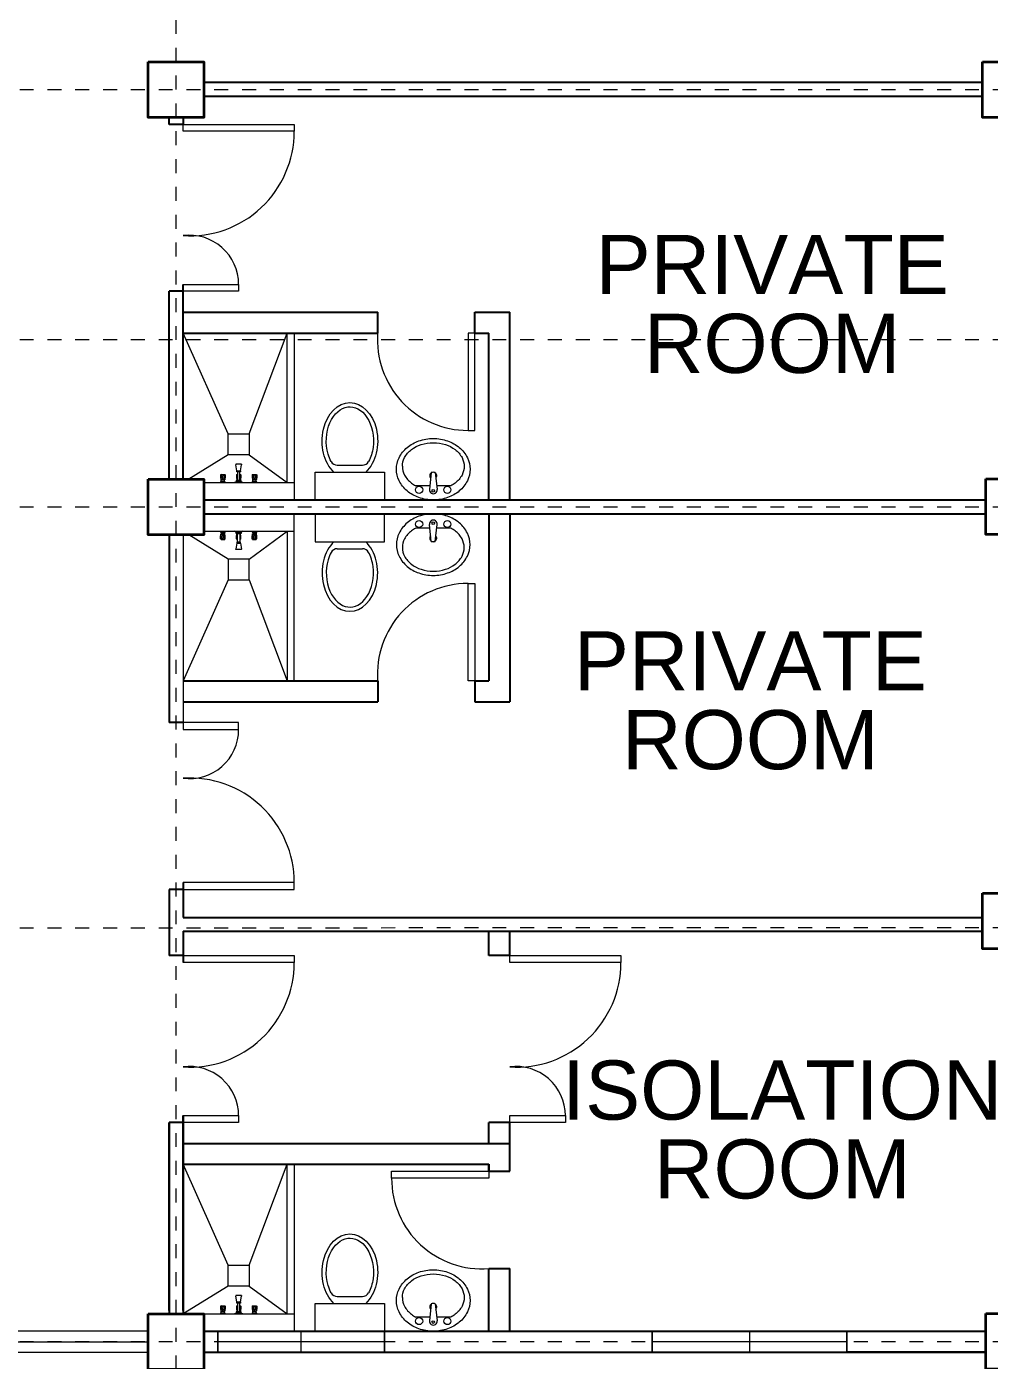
# Model space of a CAD drawing. Header units: millimetres. Extents: x 63005 to 126950, y 36019 to 74749.
# Drawn here: x 63074.54 to 63081.46, y 36215.51 to 36225.1 of the extents above; entities that cross this region are included whole.
import ezdxf

# ---------------------------------------------------------------- set-up
doc = ezdxf.new("R2010")
doc.units = ezdxf.units.MM
doc.header["$LTSCALE"] = 0.04
doc.linetypes.add('PHANTOM', pattern=[2.5, 1.25, -0.25, 0.25, -0.25, 0.25, -0.25])
doc.styles.add('SWISSLT175', font='swissl.ttf', dxfattribs={"height": 0.175})

msp = doc.modelspace()

# ---------------------------------------------------------------- linework, layer by layer
at = {"color": 0, "linetype": 'PHANTOM', "lineweight": 5, "transparency": 33554495}
for p, q in [((63075.6122, 36215.4465), (63075.6122, 36264.6215)), ((63105.3872, 36224.6465), (63049.8121, 36224.6431)), ((63113.1872, 36222.8486), (63045.8133, 36222.8452)), ((63113.1872, 36221.6465), (63049.8122, 36221.6433)), ((63105.3872, 36218.6215), (63045.8122, 36218.6185))]:
    msp.add_line(p, q, dxfattribs=at)
at = {"color": 4, "lineweight": 25}
for p, q in [((63081.4122, 36224.6965), (63075.8122, 36224.6965)), ((63081.4122, 36224.5965), (63075.8122, 36224.5965)), ((63075.5622, 36224.3965), (63075.5622, 36224.4465)), ((63075.6622, 36224.4465), (63075.6622, 36224.3965)), ((63075.6622, 36224.3965), (63075.5622, 36224.3965)), ((63075.5622, 36221.8465), (63075.5622, 36223.1965)), ((63075.6622, 36223.1965), (63075.5622, 36223.1965)), ((63075.5622, 36221.8465), (63075.5622, 36223.1965)), ((63075.6622, 36221.8465), (63075.6622, 36223.2465)), ((63075.8122, 36221.6965), (63081.4372, 36221.6965)), ((63075.8122, 36221.5965), (63081.4372, 36221.5965)), ((63075.5622, 36221.4465), (63075.5622, 36220.0965)), ((63075.6622, 36220.0965), (63075.5622, 36220.0965)), ((63075.6622, 36218.9465), (63075.6622, 36218.6965)), ((63075.5622, 36218.8965), (63075.5622, 36218.6465)), ((63075.6622, 36218.8965), (63075.5622, 36218.8965)), ((63075.6622, 36218.6965), (63081.4122, 36218.6965)), ((63075.5622, 36218.6465), (63075.5622, 36218.4215)), ((63075.6622, 36218.5965), (63075.6622, 36218.3715)), ((63075.6622, 36218.5965), (63081.4122, 36218.5965)), ((63075.6622, 36218.4215), (63075.5622, 36218.4215)), ((63075.5622, 36217.2215), (63075.5622, 36215.8465)), ((63075.5622, 36215.8715), (63075.5622, 36217.2215)), ((63075.6622, 36217.2215), (63075.5622, 36217.2215)), ((63075.5622, 36215.8715), (63075.5622, 36217.2215)), ((63075.6622, 36217.2715), (63075.6622, 36215.8465)), ((63075.6622, 36215.8715), (63075.6622, 36217.2715)), ((63075.8122, 36215.7215), (63081.4372, 36215.7215)), ((63075.8122, 36215.5715), (63081.4372, 36215.5715)), ((63081.4372, 36215.5715), (63080.4372, 36215.5715))]:
    msp.add_line(p, q, dxfattribs=at)
at = {"color": 4, "lineweight": 25, "ltscale": 0.3}
for p, q in [((63075.6622, 36223.0465), (63077.0622, 36223.0465)), ((63077.0622, 36222.8965), (63077.0622, 36223.0465)), ((63077.7622, 36223.0465), (63078.0122, 36223.0465)), ((63077.7622, 36222.8965), (63077.7622, 36223.0465)), ((63078.0122, 36221.6965), (63078.0122, 36223.0465)), ((63075.6622, 36222.8965), (63077.0622, 36222.8965)), ((63077.7622, 36222.8965), (63077.8622, 36222.8965)), ((63077.8622, 36221.6965), (63077.8622, 36222.8965)), ((63077.8622, 36221.5965), (63077.8622, 36220.3965)), ((63078.0122, 36221.5965), (63078.0122, 36220.2465)), ((63075.6622, 36220.3965), (63077.0622, 36220.3965)), ((63077.0622, 36220.3965), (63077.0622, 36220.2465)), ((63077.7622, 36220.3965), (63077.8622, 36220.3965)), ((63077.7622, 36220.3965), (63077.7622, 36220.2465)), ((63075.6622, 36220.2465), (63077.0622, 36220.2465)), ((63077.7622, 36220.2465), (63078.0122, 36220.2465)), ((63075.6622, 36217.0715), (63078.0122, 36217.0715)), ((63077.7622, 36217.0715), (63078.0122, 36217.0715)), ((63078.0122, 36216.8715), (63078.0122, 36217.0715)), ((63075.6622, 36216.9215), (63077.8622, 36216.9215)), ((63077.7622, 36216.9215), (63077.8622, 36216.9215)), ((63077.8622, 36216.8715), (63077.8622, 36216.9215)), ((63077.8622, 36215.7215), (63077.8622, 36216.1715)), ((63078.0122, 36215.7215), (63078.0122, 36216.1715))]:
    msp.add_line(p, q, dxfattribs=at)
at = {"color": 0, "lineweight": 9, "ltscale": 0.3}
for p, q in [((63075.9872, 36222.1715), (63075.6622, 36222.8965)), ((63076.1372, 36222.1715), (63076.4122, 36222.8965)), ((63075.9872, 36222.0215), (63075.7029, 36221.8465)), ((63076.1372, 36222.0215), (63076.4122, 36221.8215)), ((63075.9872, 36221.2715), (63075.7029, 36221.4465)), ((63076.1372, 36221.2715), (63076.4122, 36221.4715)), ((63075.9872, 36221.1215), (63075.6622, 36220.3965)), ((63076.1372, 36221.1215), (63076.4122, 36220.3965)), ((63075.9872, 36216.1965), (63075.6622, 36216.9215)), ((63076.1372, 36216.1965), (63076.4122, 36216.9215)), ((63075.9872, 36216.0465), (63075.6622, 36215.8465)), ((63076.1372, 36216.0465), (63076.4122, 36215.8465))]:
    msp.add_line(p, q, dxfattribs=at)
at = {"color": 0, "lineweight": 9}
for p, q in [((63075.6622, 36221.9465), (63075.6622, 36221.8465)), ((63075.5622, 36221.8965), (63075.5622, 36221.8465)), ((63075.8122, 36221.8215), (63076.4622, 36221.8215)), ((63075.8122, 36221.4715), (63076.4622, 36221.4715)), ((63075.5622, 36218.4215), (63075.5622, 36218.4715)), ((63075.8122, 36215.8465), (63076.4622, 36215.8465)), ((63075.4122, 36215.7215), (63072.7122, 36215.7215)), ((63075.8122, 36215.7215), (63075.9122, 36215.7215)), ((63075.9122, 36215.7215), (63075.9122, 36215.5715)), ((63076.5122, 36215.5715), (63076.5122, 36215.7215)), ((63077.1122, 36215.5715), (63077.1122, 36215.7215)), ((63079.0372, 36215.7215), (63079.0372, 36215.5715)), ((63079.7372, 36215.7215), (63079.7372, 36215.5715)), ((63080.4372, 36215.5715), (63080.4372, 36215.7215)), ((63072.7122, 36215.6465), (63075.4122, 36215.6465)), ((63077.1122, 36215.6465), (63075.9122, 36215.6465)), ((63080.4372, 36215.6465), (63079.0372, 36215.6465)), ((63072.7122, 36215.5715), (63075.4122, 36215.5715)), ((63075.9122, 36215.5715), (63076.5122, 36215.5715)), ((63076.5122, 36215.5715), (63077.1122, 36215.5715))]:
    msp.add_line(p, q, dxfattribs=at)
at = {"lineweight": 9}
for p, q in [((63076.0499, 36221.9069), (63076.0414, 36221.9488)), ((63076.0816, 36221.9534), (63076.0428, 36221.9534)), ((63076.0745, 36221.9069), (63076.0831, 36221.9488)), ((63076.7716, 36221.9465), (63076.9526, 36221.9465)), ((63075.9315, 36221.8223), (63075.935, 36221.8291)), ((63075.9315, 36221.8223), (63075.9656, 36221.8223)), ((63075.9315, 36221.8223), (63075.9315, 36221.8215)), ((63075.9355, 36221.8787), (63075.9319, 36221.8768)), ((63075.9319, 36221.8768), (63075.9653, 36221.8768)), ((63075.9319, 36221.8768), (63075.9319, 36221.8548)), ((63075.9319, 36221.8548), (63075.9341, 36221.8508)), ((63075.9346, 36221.849), (63075.9346, 36221.8431)), ((63075.9346, 36221.8431), (63075.9353, 36221.8408)), ((63075.9346, 36221.8431), (63075.9626, 36221.8431)), ((63075.935, 36221.8291), (63075.9622, 36221.8291)), ((63075.9353, 36221.8408), (63075.9618, 36221.8408)), ((63075.9354, 36221.8548), (63075.9427, 36221.8548)), ((63075.9355, 36221.8802), (63075.9617, 36221.8802)), ((63075.9355, 36221.8802), (63075.9355, 36221.8787)), ((63075.9355, 36221.8787), (63075.9617, 36221.8787)), ((63075.9355, 36221.868), (63075.9355, 36221.8559)), ((63075.9372, 36221.8291), (63075.9372, 36221.8408)), ((63075.9425, 36221.8681), (63075.9425, 36221.856)), ((63075.9618, 36221.8549), (63075.9545, 36221.8549)), ((63075.9546, 36221.8681), (63075.9547, 36221.856)), ((63075.96, 36221.8291), (63075.96, 36221.8408)), ((63075.9617, 36221.8802), (63075.9617, 36221.8787)), ((63075.9617, 36221.8787), (63075.9653, 36221.8768)), ((63075.9617, 36221.868), (63075.9617, 36221.8559)), ((63075.9626, 36221.8431), (63075.9618, 36221.8408)), ((63075.9656, 36221.8223), (63075.9622, 36221.8291)), ((63075.9626, 36221.849), (63075.9626, 36221.8431)), ((63075.9653, 36221.8549), (63075.9631, 36221.8508)), ((63075.9653, 36221.8768), (63075.9653, 36221.8549)), ((63075.9656, 36221.8223), (63075.9656, 36221.8215)), ((63076.0448, 36221.8273), (63076.0333, 36221.8215)), ((63076.0796, 36221.837), (63076.0448, 36221.837)), ((63076.0448, 36221.837), (63076.0448, 36221.8273)), ((63076.0796, 36221.8273), (63076.0448, 36221.8273)), ((63076.0448, 36221.8273), (63076.0796, 36221.8273)), ((63076.0492, 36221.8787), (63076.0456, 36221.8768)), ((63076.0456, 36221.8768), (63076.0546, 36221.8768)), ((63076.0456, 36221.8768), (63076.0456, 36221.8549)), ((63076.0456, 36221.8549), (63076.0478, 36221.8508)), ((63076.0482, 36221.849), (63076.0482, 36221.8431)), ((63076.0482, 36221.8431), (63076.0547, 36221.8431)), ((63076.0482, 36221.8431), (63076.049, 36221.8408)), ((63076.049, 36221.8549), (63076.0547, 36221.8549)), ((63076.049, 36221.8408), (63076.0547, 36221.8408)), ((63076.0491, 36221.868), (63076.0491, 36221.8559)), ((63076.0492, 36221.8802), (63076.0546, 36221.8802)), ((63076.0492, 36221.8802), (63076.0492, 36221.8787)), ((63076.0492, 36221.8787), (63076.0546, 36221.8787)), ((63076.0499, 36221.8993), (63076.0499, 36221.9069)), ((63076.0499, 36221.9069), (63076.0745, 36221.9069)), ((63076.0499, 36221.9069), (63076.0745, 36221.9069)), ((63076.0745, 36221.8993), (63076.0499, 36221.8993)), ((63076.0509, 36221.837), (63076.0509, 36221.8408)), ((63076.0546, 36221.8993), (63076.0547, 36221.837)), ((63076.0547, 36221.837), (63076.0698, 36221.837)), ((63076.0698, 36221.837), (63076.0698, 36221.8993)), ((63076.0698, 36221.8802), (63076.0753, 36221.8802)), ((63076.0698, 36221.8787), (63076.0753, 36221.8787)), ((63076.0698, 36221.8768), (63076.0789, 36221.8768)), ((63076.0754, 36221.8549), (63076.0698, 36221.8549)), ((63076.0698, 36221.8431), (63076.0762, 36221.8431)), ((63076.0698, 36221.8408), (63076.0755, 36221.8408)), ((63076.0736, 36221.837), (63076.0736, 36221.8408)), ((63076.0745, 36221.9069), (63076.0745, 36221.8993)), ((63076.0753, 36221.8802), (63076.0753, 36221.8787)), ((63076.0753, 36221.8787), (63076.0789, 36221.8768)), ((63076.0753, 36221.868), (63076.0753, 36221.8559)), ((63076.0762, 36221.8431), (63076.0755, 36221.8408)), ((63076.0762, 36221.849), (63076.0762, 36221.8431)), ((63076.0789, 36221.8549), (63076.0767, 36221.8508)), ((63076.0789, 36221.8768), (63076.0789, 36221.8549)), ((63076.0796, 36221.8273), (63076.0796, 36221.837)), ((63076.0912, 36221.8215), (63076.0796, 36221.8273)), ((63076.1588, 36221.8223), (63076.1622, 36221.8291)), ((63076.1588, 36221.8223), (63076.1588, 36221.8215)), ((63076.1588, 36221.8223), (63076.1929, 36221.8223)), ((63076.1628, 36221.8787), (63076.1592, 36221.8768)), ((63076.1592, 36221.8768), (63076.1592, 36221.8549)), ((63076.1592, 36221.8768), (63076.1925, 36221.8768)), ((63076.1592, 36221.8549), (63076.1614, 36221.8508)), ((63076.1618, 36221.849), (63076.1618, 36221.8431)), ((63076.1618, 36221.8431), (63076.1899, 36221.8431)), ((63076.1618, 36221.8431), (63076.1626, 36221.8409)), ((63076.1622, 36221.8291), (63076.1895, 36221.8291)), ((63076.1626, 36221.8549), (63076.17, 36221.8549)), ((63076.1626, 36221.8409), (63076.1891, 36221.8409)), ((63076.1628, 36221.8803), (63076.1628, 36221.8787)), ((63076.1628, 36221.8803), (63076.1889, 36221.8803)), ((63076.1628, 36221.8787), (63076.1889, 36221.8787)), ((63076.1628, 36221.868), (63076.1628, 36221.8559)), ((63076.1645, 36221.8291), (63076.1645, 36221.8409)), ((63076.1698, 36221.8681), (63076.1698, 36221.856)), ((63076.1891, 36221.8549), (63076.1818, 36221.8549)), ((63076.1819, 36221.8681), (63076.1819, 36221.856)), ((63076.1872, 36221.8291), (63076.1872, 36221.8409)), ((63076.1889, 36221.8803), (63076.1889, 36221.8787)), ((63076.1889, 36221.8787), (63076.1925, 36221.8768)), ((63076.1889, 36221.868), (63076.1889, 36221.8559)), ((63076.1899, 36221.8431), (63076.1891, 36221.8409)), ((63076.1929, 36221.8223), (63076.1895, 36221.8291)), ((63076.1899, 36221.849), (63076.1899, 36221.8431)), ((63076.1925, 36221.8549), (63076.1903, 36221.8508)), ((63076.1925, 36221.8768), (63076.1925, 36221.8549)), ((63076.1929, 36221.8223), (63076.1929, 36221.8215)), ((63076.6122, 36221.6965), (63076.6122, 36221.8965)), ((63076.6122, 36221.8965), (63077.1122, 36221.8965)), ((63077.1122, 36221.8965), (63077.1122, 36221.6965)), ((63077.4477, 36221.8944), (63077.4344, 36221.7726)), ((63077.4767, 36221.8944), (63077.4901, 36221.7726)), ((63075.9315, 36221.8215), (63075.9656, 36221.8215)), ((63076.0333, 36221.8215), (63076.0912, 36221.8215)), ((63076.1588, 36221.8215), (63076.1929, 36221.8215)), ((63077.4378, 36221.7985), (63077.3356, 36221.7985)), ((63077.1122, 36221.6965), (63076.6122, 36221.6965)), ((63076.6122, 36221.5965), (63076.6122, 36221.3965)), ((63077.1122, 36221.5965), (63076.6122, 36221.5965)), ((63077.1122, 36221.3965), (63077.1122, 36221.5965)), ((63075.9315, 36221.4715), (63075.9656, 36221.4715)), ((63075.9315, 36221.4708), (63075.9315, 36221.4715)), ((63075.9315, 36221.4708), (63075.9656, 36221.4708)), ((63075.9315, 36221.4708), (63075.935, 36221.464)), ((63075.9319, 36221.4382), (63075.9341, 36221.4423)), ((63075.9346, 36221.45), (63075.9353, 36221.4522)), ((63075.9346, 36221.45), (63075.9626, 36221.45)), ((63075.9346, 36221.4441), (63075.9346, 36221.45)), ((63075.935, 36221.464), (63075.9622, 36221.464)), ((63075.9353, 36221.4522), (63075.9618, 36221.4522)), ((63075.9372, 36221.464), (63075.9372, 36221.4522)), ((63075.96, 36221.464), (63075.96, 36221.4522)), ((63075.9626, 36221.45), (63075.9618, 36221.4522)), ((63075.9656, 36221.4708), (63075.9622, 36221.464)), ((63075.9626, 36221.4441), (63075.9626, 36221.45)), ((63075.9653, 36221.4382), (63075.9631, 36221.4423)), ((63075.9656, 36221.4708), (63075.9656, 36221.4715)), ((63076.0448, 36221.4657), (63076.0333, 36221.4715)), ((63076.0333, 36221.4715), (63076.0912, 36221.4715)), ((63076.0796, 36221.4657), (63076.0448, 36221.4657)), ((63076.0448, 36221.4561), (63076.0448, 36221.4657)), ((63076.0448, 36221.4657), (63076.0796, 36221.4657)), ((63076.0796, 36221.4561), (63076.0448, 36221.4561)), ((63076.0456, 36221.4382), (63076.0478, 36221.4423)), ((63076.0482, 36221.4499), (63076.049, 36221.4522)), ((63076.0482, 36221.4499), (63076.0547, 36221.4499)), ((63076.0482, 36221.4441), (63076.0482, 36221.4499)), ((63076.049, 36221.4522), (63076.0547, 36221.4522)), ((63076.0509, 36221.4561), (63076.0509, 36221.4522)), ((63076.0546, 36221.3937), (63076.0547, 36221.4561)), ((63076.0547, 36221.4561), (63076.0698, 36221.4561)), ((63076.0698, 36221.4561), (63076.0698, 36221.3937)), ((63076.0698, 36221.4522), (63076.0755, 36221.4522)), ((63076.0698, 36221.4499), (63076.0762, 36221.4499)), ((63076.0736, 36221.4561), (63076.0736, 36221.4522)), ((63076.0762, 36221.4499), (63076.0755, 36221.4522)), ((63076.0762, 36221.4441), (63076.0762, 36221.4499)), ((63076.0789, 36221.4382), (63076.0767, 36221.4423)), ((63076.0912, 36221.4715), (63076.0796, 36221.4657)), ((63076.0796, 36221.4657), (63076.0796, 36221.4561)), ((63076.1588, 36221.4708), (63076.1588, 36221.4715)), ((63076.1588, 36221.4715), (63076.1929, 36221.4715)), ((63076.1588, 36221.4708), (63076.1622, 36221.4639)), ((63076.1588, 36221.4708), (63076.1929, 36221.4708)), ((63076.1592, 36221.4382), (63076.1614, 36221.4423)), ((63076.1618, 36221.4499), (63076.1626, 36221.4522)), ((63076.1618, 36221.4441), (63076.1618, 36221.4499)), ((63076.1618, 36221.4499), (63076.1899, 36221.4499)), ((63076.1622, 36221.4639), (63076.1895, 36221.4639)), ((63076.1626, 36221.4522), (63076.1891, 36221.4522)), ((63076.1645, 36221.4639), (63076.1645, 36221.4522)), ((63076.1872, 36221.4639), (63076.1872, 36221.4522)), ((63076.1899, 36221.4499), (63076.1891, 36221.4522)), ((63076.1929, 36221.4708), (63076.1895, 36221.4639)), ((63076.1899, 36221.4441), (63076.1899, 36221.4499)), ((63076.1925, 36221.4382), (63076.1903, 36221.4423)), ((63076.1929, 36221.4708), (63076.1929, 36221.4715)), ((63077.4378, 36221.4945), (63077.3356, 36221.4945)), ((63077.4477, 36221.3986), (63077.4344, 36221.5205)), ((63077.4767, 36221.3986), (63077.4901, 36221.5205)), ((63075.9319, 36221.4162), (63075.9319, 36221.4382)), ((63075.9319, 36221.4162), (63075.9653, 36221.4162)), ((63075.9355, 36221.4143), (63075.9319, 36221.4162)), ((63075.9354, 36221.4382), (63075.9427, 36221.4382)), ((63075.9355, 36221.4251), (63075.9355, 36221.4372)), ((63075.9355, 36221.4143), (63075.9617, 36221.4143)), ((63075.9355, 36221.4128), (63075.9355, 36221.4143)), ((63075.9355, 36221.4128), (63075.9617, 36221.4128)), ((63075.9425, 36221.425), (63075.9425, 36221.4371)), ((63075.9618, 36221.4382), (63075.9545, 36221.4382)), ((63075.9546, 36221.425), (63075.9547, 36221.4371)), ((63075.9617, 36221.4251), (63075.9617, 36221.4372)), ((63075.9617, 36221.4143), (63075.9653, 36221.4162)), ((63075.9617, 36221.4128), (63075.9617, 36221.4143)), ((63075.9653, 36221.4162), (63075.9653, 36221.4382)), ((63076.0499, 36221.3861), (63076.0414, 36221.3442)), ((63076.0456, 36221.4162), (63076.0456, 36221.4382)), ((63076.0456, 36221.4162), (63076.0546, 36221.4162)), ((63076.0492, 36221.4143), (63076.0456, 36221.4162)), ((63076.049, 36221.4382), (63076.0547, 36221.4382)), ((63076.0491, 36221.4251), (63076.0491, 36221.4372)), ((63076.0492, 36221.4143), (63076.0546, 36221.4143)), ((63076.0492, 36221.4128), (63076.0492, 36221.4143)), ((63076.0492, 36221.4128), (63076.0546, 36221.4128)), ((63076.0499, 36221.3937), (63076.0499, 36221.3861)), ((63076.0745, 36221.3937), (63076.0499, 36221.3937)), ((63076.0499, 36221.3861), (63076.0745, 36221.3861)), ((63076.0499, 36221.3861), (63076.0745, 36221.3861)), ((63076.0754, 36221.4382), (63076.0698, 36221.4382)), ((63076.0698, 36221.4162), (63076.0789, 36221.4162)), ((63076.0698, 36221.4143), (63076.0753, 36221.4143)), ((63076.0698, 36221.4128), (63076.0753, 36221.4128)), ((63076.0745, 36221.3861), (63076.0745, 36221.3937)), ((63076.0745, 36221.3861), (63076.0831, 36221.3442)), ((63076.0753, 36221.425), (63076.0753, 36221.4372)), ((63076.0753, 36221.4143), (63076.0789, 36221.4162)), ((63076.0753, 36221.4128), (63076.0753, 36221.4143)), ((63076.0789, 36221.4162), (63076.0789, 36221.4382)), ((63076.1592, 36221.4162), (63076.1592, 36221.4382)), ((63076.1628, 36221.4143), (63076.1592, 36221.4162)), ((63076.1592, 36221.4162), (63076.1925, 36221.4162)), ((63076.1626, 36221.4382), (63076.17, 36221.4382)), ((63076.1628, 36221.425), (63076.1628, 36221.4372)), ((63076.1628, 36221.4128), (63076.1628, 36221.4143)), ((63076.1628, 36221.4143), (63076.1889, 36221.4143)), ((63076.1628, 36221.4128), (63076.1889, 36221.4128)), ((63076.1698, 36221.4249), (63076.1698, 36221.4371)), ((63076.1891, 36221.4382), (63076.1818, 36221.4382)), ((63076.1819, 36221.4249), (63076.1819, 36221.4371)), ((63076.1889, 36221.425), (63076.1889, 36221.4372)), ((63076.1889, 36221.4143), (63076.1925, 36221.4162)), ((63076.1889, 36221.4128), (63076.1889, 36221.4143)), ((63076.1925, 36221.4162), (63076.1925, 36221.4382)), ((63076.6122, 36221.3965), (63077.1122, 36221.3965)), ((63076.7716, 36221.3465), (63076.9526, 36221.3465)), ((63076.0816, 36221.3397), (63076.0428, 36221.3397)), ((63076.0816, 36215.9784), (63076.0428, 36215.9784)), ((63075.9355, 36215.9037), (63075.9319, 36215.9018)), ((63075.9319, 36215.9018), (63075.9653, 36215.9018)), ((63075.9319, 36215.9018), (63075.9319, 36215.8798)), ((63075.9319, 36215.8798), (63075.9341, 36215.8758)), ((63075.9354, 36215.8798), (63075.9427, 36215.8798)), ((63075.9355, 36215.9052), (63075.9617, 36215.9052)), ((63075.9355, 36215.9052), (63075.9355, 36215.9037)), ((63075.9355, 36215.9037), (63075.9617, 36215.9037)), ((63075.9355, 36215.893), (63075.9355, 36215.8809)), ((63075.9425, 36215.8931), (63075.9425, 36215.881)), ((63075.9618, 36215.8799), (63075.9545, 36215.8799)), ((63075.9546, 36215.8931), (63075.9547, 36215.881)), ((63075.9617, 36215.9052), (63075.9617, 36215.9037)), ((63075.9617, 36215.9037), (63075.9653, 36215.9018)), ((63075.9617, 36215.893), (63075.9617, 36215.8809)), ((63075.9653, 36215.8799), (63075.9631, 36215.8758)), ((63075.9653, 36215.9018), (63075.9653, 36215.8799)), ((63076.0499, 36215.9319), (63076.0414, 36215.9738)), ((63076.0492, 36215.9037), (63076.0456, 36215.9018)), ((63076.0456, 36215.9018), (63076.0546, 36215.9018)), ((63076.0456, 36215.9018), (63076.0456, 36215.8799)), ((63076.0456, 36215.8799), (63076.0478, 36215.8758)), ((63076.049, 36215.8799), (63076.0547, 36215.8799)), ((63076.0491, 36215.893), (63076.0491, 36215.8809)), ((63076.0492, 36215.9052), (63076.0546, 36215.9052)), ((63076.0492, 36215.9052), (63076.0492, 36215.9037)), ((63076.0492, 36215.9037), (63076.0546, 36215.9037)), ((63076.0499, 36215.9243), (63076.0499, 36215.9319)), ((63076.0499, 36215.9319), (63076.0745, 36215.9319)), ((63076.0499, 36215.9319), (63076.0745, 36215.9319)), ((63076.0745, 36215.9243), (63076.0499, 36215.9243)), ((63076.0546, 36215.9243), (63076.0547, 36215.862)), ((63076.0698, 36215.862), (63076.0698, 36215.9243)), ((63076.0698, 36215.9052), (63076.0753, 36215.9052)), ((63076.0698, 36215.9037), (63076.0753, 36215.9037)), ((63076.0698, 36215.9018), (63076.0789, 36215.9018)), ((63076.0754, 36215.8799), (63076.0698, 36215.8799)), ((63076.0745, 36215.9319), (63076.0831, 36215.9738)), ((63076.0745, 36215.9319), (63076.0745, 36215.9243)), ((63076.0753, 36215.9052), (63076.0753, 36215.9037)), ((63076.0753, 36215.9037), (63076.0789, 36215.9018)), ((63076.0753, 36215.893), (63076.0753, 36215.8809)), ((63076.0789, 36215.8799), (63076.0767, 36215.8758)), ((63076.0789, 36215.9018), (63076.0789, 36215.8799)), ((63076.1628, 36215.9037), (63076.1592, 36215.9018)), ((63076.1592, 36215.9018), (63076.1592, 36215.8799)), ((63076.1592, 36215.9018), (63076.1925, 36215.9018)), ((63076.1592, 36215.8799), (63076.1614, 36215.8758)), ((63076.1626, 36215.8799), (63076.17, 36215.8799)), ((63076.1628, 36215.9053), (63076.1628, 36215.9037)), ((63076.1628, 36215.9053), (63076.1889, 36215.9053)), ((63076.1628, 36215.9037), (63076.1889, 36215.9037)), ((63076.1628, 36215.893), (63076.1628, 36215.8809)), ((63076.1698, 36215.8931), (63076.1698, 36215.881)), ((63076.1891, 36215.8799), (63076.1818, 36215.8799)), ((63076.1819, 36215.8931), (63076.1819, 36215.881)), ((63076.1889, 36215.9053), (63076.1889, 36215.9037)), ((63076.1889, 36215.9037), (63076.1925, 36215.9018)), ((63076.1889, 36215.893), (63076.1889, 36215.8809)), ((63076.1925, 36215.8799), (63076.1903, 36215.8758)), ((63076.1925, 36215.9018), (63076.1925, 36215.8799)), ((63076.6122, 36215.7215), (63076.6122, 36215.9215)), ((63076.6122, 36215.9215), (63077.1122, 36215.9215)), ((63076.7716, 36215.9715), (63076.9526, 36215.9715)), ((63077.1122, 36215.9215), (63077.1122, 36215.7215)), ((63077.4477, 36215.9194), (63077.4344, 36215.7976)), ((63077.4767, 36215.9194), (63077.4901, 36215.7976)), ((63075.9315, 36215.8473), (63075.935, 36215.8541)), ((63075.9315, 36215.8473), (63075.9656, 36215.8473)), ((63075.9315, 36215.8473), (63075.9315, 36215.8465)), ((63075.9315, 36215.8465), (63075.9656, 36215.8465)), ((63075.9346, 36215.874), (63075.9346, 36215.8681)), ((63075.9346, 36215.8681), (63075.9353, 36215.8658)), ((63075.9346, 36215.8681), (63075.9626, 36215.8681)), ((63075.935, 36215.8541), (63075.9622, 36215.8541)), ((63075.9353, 36215.8658), (63075.9618, 36215.8658)), ((63075.9372, 36215.8541), (63075.9372, 36215.8658)), ((63075.96, 36215.8541), (63075.96, 36215.8658)), ((63075.9626, 36215.8681), (63075.9618, 36215.8658)), ((63075.9656, 36215.8473), (63075.9622, 36215.8541)), ((63075.9626, 36215.874), (63075.9626, 36215.8681)), ((63075.9656, 36215.8473), (63075.9656, 36215.8465)), ((63076.0448, 36215.8523), (63076.0333, 36215.8465)), ((63076.0333, 36215.8465), (63076.0912, 36215.8465)), ((63076.0796, 36215.862), (63076.0448, 36215.862)), ((63076.0448, 36215.862), (63076.0448, 36215.8523)), ((63076.0796, 36215.8523), (63076.0448, 36215.8523)), ((63076.0448, 36215.8523), (63076.0796, 36215.8523)), ((63076.0482, 36215.874), (63076.0482, 36215.8681)), ((63076.0482, 36215.8681), (63076.0547, 36215.8681)), ((63076.0482, 36215.8681), (63076.049, 36215.8658)), ((63076.049, 36215.8658), (63076.0547, 36215.8658)), ((63076.0509, 36215.862), (63076.0509, 36215.8658)), ((63076.0547, 36215.862), (63076.0698, 36215.862)), ((63076.0698, 36215.8681), (63076.0762, 36215.8681)), ((63076.0698, 36215.8658), (63076.0755, 36215.8658)), ((63076.0736, 36215.862), (63076.0736, 36215.8658)), ((63076.0762, 36215.8681), (63076.0755, 36215.8658)), ((63076.0762, 36215.874), (63076.0762, 36215.8681)), ((63076.0796, 36215.8523), (63076.0796, 36215.862)), ((63076.0912, 36215.8465), (63076.0796, 36215.8523)), ((63076.1588, 36215.8473), (63076.1622, 36215.8541)), ((63076.1588, 36215.8473), (63076.1588, 36215.8465)), ((63076.1588, 36215.8473), (63076.1929, 36215.8473)), ((63076.1588, 36215.8465), (63076.1929, 36215.8465)), ((63076.1618, 36215.874), (63076.1618, 36215.8681)), ((63076.1618, 36215.8681), (63076.1899, 36215.8681)), ((63076.1618, 36215.8681), (63076.1626, 36215.8659)), ((63076.1622, 36215.8541), (63076.1895, 36215.8541)), ((63076.1626, 36215.8659), (63076.1891, 36215.8659)), ((63076.1645, 36215.8541), (63076.1645, 36215.8659)), ((63076.1872, 36215.8541), (63076.1872, 36215.8659)), ((63076.1899, 36215.8681), (63076.1891, 36215.8659)), ((63076.1929, 36215.8473), (63076.1895, 36215.8541)), ((63076.1899, 36215.874), (63076.1899, 36215.8681)), ((63076.1929, 36215.8473), (63076.1929, 36215.8465)), ((63077.4378, 36215.8235), (63077.3356, 36215.8235)), ((63077.1122, 36215.7215), (63076.6122, 36215.7215))]:
    msp.add_line(p, q, dxfattribs=at)
at = {"color": 1, "lineweight": 13}
for p, q in [((63075.6622, 36221.4465), (63075.6622, 36220.0465)), ((63075.6622, 36218.4715), (63075.6622, 36218.4215))]:
    msp.add_line(p, q, dxfattribs=at)
at = {"color": 4, "linetype": 'Continuous', "lineweight": 25}
for p, q in [((63077.8622, 36218.4215), (63077.8622, 36218.5965)), ((63078.0122, 36218.4215), (63078.0122, 36218.5965)), ((63078.0122, 36218.4215), (63077.8622, 36218.4215)), ((63077.8622, 36217.0715), (63077.8622, 36217.2215)), ((63078.0122, 36217.2215), (63077.8622, 36217.2215)), ((63078.0122, 36217.0715), (63078.0122, 36217.2215)), ((63077.8622, 36216.9215), (63077.8622, 36216.8715)), ((63077.8622, 36216.8715), (63078.0122, 36216.8715)), ((63077.8622, 36216.1715), (63078.0122, 36216.1715))]:
    msp.add_line(p, q, dxfattribs=at)
at = {"color": 0, "linetype": 'PHANTOM', "lineweight": 9, "transparency": 33554495}
msp.add_line((63113.1872, 36215.6465), (63045.8122, 36215.6431), dxfattribs=at)
at = {"color": 4, "lineweight": 35}
for points in [[(63075.4122, 36224.8465), (63075.8122, 36224.8465), (63075.8122, 36224.4465), (63075.4122, 36224.4465)], [(63081.4122, 36224.8465), (63081.8122, 36224.8465), (63081.8122, 36224.4465), (63081.4122, 36224.4465)], [(63075.4122, 36221.8465), (63075.8122, 36221.8465), (63075.8122, 36221.4465), (63075.4122, 36221.4465)], [(63081.4372, 36221.8486), (63081.8372, 36221.8486), (63081.8372, 36221.4486), (63081.4372, 36221.4486)], [(63081.4122, 36218.8715), (63081.8122, 36218.8715), (63081.8122, 36218.4715), (63081.4122, 36218.4715)], [(63075.4122, 36215.8465), (63075.8122, 36215.8465), (63075.8122, 36215.4465), (63075.4122, 36215.4465)], [(63081.4372, 36215.8486), (63081.8372, 36215.8486), (63081.8372, 36215.4486), (63081.4372, 36215.4486)]]:
    msp.add_lwpolyline(points, close=True, dxfattribs=at)
at = {"color": 1, "lineweight": 13, "ltscale": 0.03}
for points in [[(63075.6622, 36224.3465), (63075.6622, 36224.3965), (63076.4622, 36224.3965), (63076.4622, 36224.3465)], [(63075.6622, 36223.1965), (63075.6622, 36223.2465), (63076.0622, 36223.2465), (63076.0622, 36223.1965)], [(63077.7622, 36222.8965), (63077.7122, 36222.8965), (63077.7122, 36222.1965), (63077.7622, 36222.1965)], [(63077.7622, 36220.3965), (63077.7122, 36220.3965), (63077.7122, 36221.0965), (63077.7622, 36221.0965)], [(63075.6622, 36220.0965), (63075.6622, 36220.0465), (63076.0622, 36220.0465), (63076.0622, 36220.0965)], [(63075.6622, 36218.9465), (63075.6622, 36218.8965), (63076.4622, 36218.8965), (63076.4622, 36218.9465)], [(63075.6622, 36218.3715), (63075.6622, 36218.4215), (63076.4622, 36218.4215), (63076.4622, 36218.3715)], [(63078.0122, 36218.3715), (63078.0122, 36218.4215), (63078.8122, 36218.4215), (63078.8122, 36218.3715)], [(63075.6622, 36217.2215), (63075.6622, 36217.2715), (63076.0622, 36217.2715), (63076.0622, 36217.2215)], [(63078.0122, 36217.2215), (63078.0122, 36217.2715), (63078.4122, 36217.2715), (63078.4122, 36217.2215)], [(63077.8622, 36216.8715), (63077.8622, 36216.8215), (63077.1622, 36216.8215), (63077.1622, 36216.8715)]]:
    msp.add_lwpolyline(points, close=True, dxfattribs=at)
at = {"color": 0, "lineweight": 9, "ltscale": 0.3}
for points in [[(63076.4122, 36221.8215), (63076.4122, 36222.8965), (63076.4622, 36222.8965), (63076.4622, 36221.6965), (63076.4622, 36221.6965)], [(63076.4122, 36221.4715), (63076.4122, 36220.3965), (63076.4622, 36220.3965), (63076.4622, 36221.5965), (63076.4622, 36221.5965)], [(63076.4122, 36215.8465), (63076.4122, 36216.9215), (63076.4622, 36216.9215), (63076.4622, 36215.7215), (63076.4622, 36215.7215)]]:
    msp.add_lwpolyline(points, dxfattribs=at)
at = {"color": 0, "lineweight": 9, "ltscale": 0.03}
for points in [[(63076.1372, 36222.0215), (63075.9872, 36222.0215), (63075.9872, 36222.1715), (63076.1372, 36222.1715)], [(63076.1372, 36221.2715), (63075.9872, 36221.2715), (63075.9872, 36221.1215), (63076.1372, 36221.1215)], [(63076.1372, 36216.0465), (63075.9872, 36216.0465), (63075.9872, 36216.1965), (63076.1372, 36216.1965)]]:
    msp.add_lwpolyline(points, close=True, dxfattribs=at)
at = {"lineweight": 9}
for points in [[(63077.1972, 36221.9175, -0.11576), (63077.2166, 36222, -0.104047), (63077.2748, 36222.0738, -0.090875), (63077.3588, 36222.1212, -0.083344), (63077.4622, 36222.1385, -0.083344), (63077.5657, 36222.1212, -0.090875), (63077.6496, 36222.0738, -0.104047), (63077.7079, 36222, -0.11576), (63077.7272, 36221.9175, -0.11576), (63077.7079, 36221.8351, -0.104047), (63077.6496, 36221.7613, -0.090875), (63077.5657, 36221.7139, -0.083344), (63077.4622, 36221.6965, -0.083344), (63077.3588, 36221.7139, -0.090875), (63077.2748, 36221.7613, -0.104047), (63077.2166, 36221.8351, -0.11576)], [(63077.1972, 36221.3755, 0.11576), (63077.2166, 36221.2931, 0.104047), (63077.2748, 36221.2193, 0.090875), (63077.3588, 36221.1719, 0.083344), (63077.4622, 36221.1545, 0.083344), (63077.5657, 36221.1719, 0.090875), (63077.6496, 36221.2193, 0.104047), (63077.7079, 36221.2931, 0.11576), (63077.7272, 36221.3755, 0.11576), (63077.7079, 36221.458, 0.104047), (63077.6496, 36221.5318, 0.090875), (63077.5657, 36221.5792, 0.083344), (63077.4622, 36221.5965, 0.083344), (63077.3588, 36221.5792, 0.090875), (63077.2748, 36221.5318, 0.104047), (63077.2166, 36221.458, 0.11576)], [(63077.1972, 36215.9425, -0.11576), (63077.2166, 36216.025, -0.104047), (63077.2748, 36216.0988, -0.090875), (63077.3588, 36216.1462, -0.083344), (63077.4622, 36216.1635, -0.083344), (63077.5657, 36216.1462, -0.090875), (63077.6496, 36216.0988, -0.104047), (63077.7079, 36216.025, -0.11576), (63077.7272, 36215.9425, -0.11576), (63077.7079, 36215.8601, -0.104047), (63077.6496, 36215.7863, -0.090875), (63077.5657, 36215.7389, -0.083344), (63077.4622, 36215.7215, -0.083344), (63077.3588, 36215.7389, -0.090875), (63077.2748, 36215.7863, -0.104047), (63077.2166, 36215.8601, -0.11576)]]:
    msp.add_lwpolyline(points, format="xyb", close=True, dxfattribs=at)
for points in [[(63077.2397, 36221.9385, -0.124838), (63077.2556, 36222.0011, -0.105788), (63077.3049, 36222.0587, -0.086697), (63077.3746, 36222.095, -0.076776), (63077.4622, 36222.1085, -0.076776), (63077.5498, 36222.095, -0.086697), (63077.6196, 36222.0587, -0.105788), (63077.6689, 36222.0011, -0.124838), (63077.6847, 36221.9385, -0.124838), (63077.6689, 36221.876, -0.105788), (63077.6196, 36221.8183, -0.040067), (63077.5888, 36221.7985), (63077.4866, 36221.7985, -0.040067)], [(63077.2397, 36221.3545, 0.124838), (63077.2556, 36221.292, 0.105788), (63077.3049, 36221.2343, 0.086697), (63077.3746, 36221.1981, 0.076776), (63077.4622, 36221.1845, 0.076776), (63077.5498, 36221.1981, 0.086697), (63077.6196, 36221.2343, 0.105788), (63077.6689, 36221.292, 0.124838), (63077.6847, 36221.3545, 0.124838), (63077.6689, 36221.4171, 0.105788), (63077.6196, 36221.4747, 0.040067), (63077.5888, 36221.4945), (63077.4866, 36221.4945, 0.040067)], [(63077.2397, 36215.9635, -0.124838), (63077.2556, 36216.0261, -0.105788), (63077.3049, 36216.0837, -0.086697), (63077.3746, 36216.12, -0.076776), (63077.4622, 36216.1335, -0.076776), (63077.5498, 36216.12, -0.086697), (63077.6196, 36216.0837, -0.105788), (63077.6689, 36216.0261, -0.124838), (63077.6847, 36215.9635, -0.124838), (63077.6689, 36215.901, -0.105788), (63077.6196, 36215.8433, -0.040067), (63077.5888, 36215.8235), (63077.4866, 36215.8235, -0.040067)]]:
    msp.add_lwpolyline(points, format="xyb", dxfattribs=at)
for points in [[(63075.9122, 36215.7215), (63077.1122, 36215.7215), (63077.1122, 36215.5715), (63075.9122, 36215.5715)], [(63079.0372, 36215.7215), (63080.4372, 36215.7215), (63080.4372, 36215.5715), (63079.0372, 36215.5715)]]:
    msp.add_lwpolyline(points, close=True, dxfattribs=at)
for centre, radius in [((63077.3606, 36221.7695), 0.0255), ((63077.4622, 36221.763), 0.0095), ((63077.5638, 36221.7695), 0.0255), ((63077.3606, 36221.5235), 0.0255), ((63077.4622, 36221.53), 0.0095), ((63077.5638, 36221.5235), 0.0255), ((63077.3606, 36215.7945), 0.0255), ((63077.4622, 36215.788), 0.0095), ((63077.5638, 36215.7945), 0.0255)]:
    msp.add_circle(centre, radius, dxfattribs=at)
at = {"color": 1, "lineweight": 13, "ltscale": 0.03}
for centre, radius, start, end in [((63075.7107, 36224.3465), 0.7516, 266.30478, 0), ((63075.7091, 36223.2465), 0.3531, 0, 97.62815), ((63077.7122, 36222.8483), 0.6518, 175.75781, 270), ((63077.7122, 36220.4447), 0.6518, 90, 184.24219), ((63075.7091, 36220.0465), 0.3531, 262.37185, 0), ((63075.7107, 36218.9465), 0.7516, 0, 93.69522), ((63075.7107, 36218.3715), 0.7516, 266.30478, 0), ((63078.0607, 36218.3715), 0.7516, 266.30478, 0), ((63075.7091, 36217.2715), 0.3531, 0, 97.62815), ((63078.0591, 36217.2715), 0.3531, 0, 97.62815), ((63077.814, 36216.8215), 0.6518, 180, 274.24219)]:
    msp.add_arc(centre, radius, start, end, dxfattribs=at)
at = {"lineweight": 9}
for centre, radius, start, end in [((63076.7716, 36221.9965), 0.05, 208.15006, 270), ((63076.9526, 36221.9965), 0.05, 270, 331.99164), ((63077.371, 36221.9385), 0.1313, 180, 208.46356), ((63077.4149, 36221.9623), 0.1812, 208.46356, 232.61855), ((63077.4622, 36221.8715), 0.025, 126.30681, 221.20218), ((63077.4622, 36221.8007), 0.0948, 81.20259, 98.79741), ((63077.4622, 36221.8715), 0.025, 71.37929, 108.62071), ((63077.4622, 36221.8715), 0.025, 318.79782, 53.69319), ((63077.4436, 36221.9998), 0.2284, 232.61855, 241.79625), ((63077.4622, 36221.7695), 0.028, 173.75449, 6.24551), ((63077.4622, 36221.5235), 0.028, 353.75449, 186.24551), ((63077.4149, 36221.3307), 0.1812, 127.38145, 151.53644), ((63077.4436, 36221.2933), 0.2284, 118.20375, 127.38145), ((63076.7716, 36221.2965), 0.05, 90, 151.84994), ((63076.9526, 36221.2965), 0.05, 28.00836, 90), ((63077.371, 36221.3545), 0.1313, 151.53644, 180), ((63077.4622, 36221.4216), 0.025, 138.79782, 233.69319), ((63077.4622, 36221.4923), 0.0948, 261.20259, 278.79741), ((63077.4622, 36221.4216), 0.025, 251.37929, 288.62071), ((63077.4622, 36221.4216), 0.025, 306.30681, 41.20218), ((63076.7716, 36216.0215), 0.05, 208.15006, 270), ((63076.9526, 36216.0215), 0.05, 270, 331.99164), ((63077.371, 36215.9635), 0.1313, 180, 208.46356), ((63077.4149, 36215.9873), 0.1812, 208.46356, 232.61855), ((63077.4622, 36215.8965), 0.025, 126.30681, 221.20218), ((63077.4622, 36215.8257), 0.0948, 81.20259, 98.79741), ((63077.4622, 36215.8965), 0.025, 71.37929, 108.62071), ((63077.4622, 36215.8965), 0.025, 318.79782, 53.69319), ((63077.4436, 36216.0248), 0.2284, 232.61855, 241.79625), ((63077.4622, 36215.7945), 0.028, 173.75449, 6.24551)]:
    msp.add_arc(centre, radius, start, end, dxfattribs=at)
at = {"lineweight": 9, "extrusion": (0, 0, -1)}
for centre in [(63076.8622, 36222.1215), (63076.8622, 36216.1465)]:
    msp.add_ellipse(centre, major_axis=(0, -0.275), ratio=0.727273, start_param=0.612555, end_param=5.670631, dxfattribs=at)
at = {"lineweight": 9}
for centre, major_axis, ratio, start_param, end_param in [((63076.0449, 36221.9502), (-0.00268, 0.00268), 1, -0.216453, 1.153609), ((63075.9203, 36221.4311), (0.0118, 0.0118), 1, -0.264769, -0.132543), ((63075.9308, 36221.4441), (0.00268, -0.00268), 1, 0.291344, 0.785286), ((63075.9317, 36221.4372), (0.00268, 0.00268), 1, -0.785511, -0.157871), ((63075.9463, 36221.4371), (0.00268, -0.00268), 1, 3.299239, 3.926878), ((63075.9534, 36221.432), (0.00887, 0.00887), 1, 1.36743, 1.728443), ((63075.9486, 36221.4393), (0.00268, 0.00268), 1, 0.203142, 1.36743), ((63075.9438, 36221.432), (0.00887, -0.00887), 1, 1.412925, 1.773938), ((63075.9509, 36221.4371), (0.00268, -0.00268), 1, 0.785286, 1.412925), ((63075.9655, 36221.4372), (0.00268, -0.00268), 1, 3.299239, 3.926878), ((63075.9768, 36221.4311), (0.0118, 0.0118), 1, 1.703115, 1.83534), ((63075.9664, 36221.4441), (0.00268, -0.00268), 1, 3.926878, 4.42082), ((63076.034, 36221.4311), (0.0118, -0.0118), 1, 1.306028, 1.438253), ((63076.0444, 36221.4441), (0.00268, 0.00268), 1, -1.279452, -0.785511), ((63076.0454, 36221.4372), (0.00268, 0.00268), 1, -0.785511, -0.157871), ((63076.0791, 36221.4372), (0.00268, -0.00268), 1, 3.299239, 3.926878), ((63076.0905, 36221.4311), (0.0118, -0.0118), 1, 3.273911, 3.406137), ((63076.08, 36221.4441), (0.00268, -0.00268), 1, 3.926878, 4.42082), ((63076.1476, 36221.4311), (0.0118, 0.0118), 1, -0.264769, -0.132543), ((63076.1581, 36221.4441), (0.00268, 0.00268), 1, -1.279452, -0.785511), ((63076.159, 36221.4372), (0.00268, -0.00268), 1, 0.785286, 1.412925), ((63076.1736, 36221.4371), (0.00268, -0.00268), 1, 3.299239, 3.926878), ((63076.1807, 36221.4319), (0.00887, -0.00887), 1, 2.938226, 3.299239), ((63076.1759, 36221.4392), (0.00268, 0.00268), 1, 0.203142, 1.36743), ((63076.171, 36221.4319), (0.00887, 0.00887), 1, -0.157871, 0.203142), ((63076.1781, 36221.4371), (0.00268, -0.00268), 1, 0.785286, 1.412925), ((63076.1927, 36221.4372), (0.00268, 0.00268), 1, 1.728443, 2.356082), ((63076.2041, 36221.4311), (0.0118, 0.0118), 1, 1.703115, 1.83534), ((63076.1937, 36221.4441), (0.00268, 0.00268), 1, 2.356082, 2.850023), ((63075.9229, 36221.4259), (0.00896, 0.00896), 1, -1.559299, -0.848214), ((63075.9529, 36221.4257), (0.00738, -0.00738), 1, 4.000472, 4.78527), ((63075.9486, 36221.4207), (0.00268, -0.00268), 1, 4.78527, 6.21008), ((63075.9442, 36221.4257), (0.00738, 0.00738), 1, 4.639283, 5.424081), ((63075.9743, 36221.4259), (0.00896, -0.00896), 1, 3.989582, 4.700667), ((63076.0365, 36221.4258), (0.00896, -0.00896), 1, 0.011497, 0.722582), ((63076.088, 36221.4258), (0.00896, 0.00896), 1, 2.418785, 3.129871), ((63076.0795, 36221.3429), (0.00268, -0.00268), 1, 6.066508, 7.43657), ((63076.1501, 36221.4258), (0.00896, 0.00896), 1, -1.559299, -0.848214), ((63076.1802, 36221.4257), (0.00738, -0.00738), 1, 4.000472, 4.78527), ((63076.1759, 36221.4207), (0.00268, 0.00268), 1, 3.214474, 4.639283), ((63076.1715, 36221.4257), (0.00738, -0.00738), 1, 6.21008, 6.994878), ((63076.2016, 36221.4258), (0.00896, 0.00896), 1, 2.418785, 3.129871), ((63076.8622, 36221.1715), (0, 0.275), 0.727273, 0.612555, 5.670631), ((63076.0449, 36215.9752), (-0.00268, 0.00268), 1, -0.216453, 1.153609)]:
    msp.add_ellipse(centre, major_axis=major_axis, ratio=ratio, start_param=start_param, end_param=end_param, dxfattribs=at)
at = {"lineweight": 9, "extrusion": (4.99074e-41, 2.88216e-41, -1)}
for centre, major_axis, start_param, end_param in [((63076.0795, 36221.9502), (-0.00268, 0.00268), 1.354119, 2.724181), ((63075.9229, 36221.8672), (0.00896, 0.00896), 0.011497, 0.722582), ((63075.9203, 36221.8619), (-0.0118, 0.0118), 2.876824, 3.009049), ((63075.9308, 36221.849), (-0.00268, 0.00268), 1.862141, 2.356082), ((63075.9317, 36221.8559), (-0.00268, 0.00268), 2.356082, 2.983721), ((63075.9529, 36221.8673), (0.00738, 0.00738), 4.000472, 4.78527), ((63075.9463, 36221.856), (0.00268, 0.00268), 3.299239, 3.926878), ((63075.9534, 36221.8611), (-0.00887, 0.00887), 4.509022, 4.870036), ((63075.9486, 36221.8724), (0.00268, 0.00268), -1.497915, -0.073106), ((63075.9486, 36221.8538), (0.00268, 0.00268), 1.773938, 2.938226), ((63075.9438, 36221.8611), (-0.00887, 0.00887), 2.983721, 3.344735), ((63075.9442, 36221.8673), (-0.00738, 0.00738), 1.497691, 2.282489), ((63075.9509, 36221.856), (0.00268, 0.00268), 0.785286, 1.412925), ((63075.9743, 36221.8672), (-0.00896, 0.00896), 5.560378, 6.271464), ((63075.9655, 36221.8559), (-0.00268, 0.00268), 4.870036, 5.497675), ((63075.9768, 36221.8619), (0.0118, 0.0118), 3.273911, 3.406137), ((63075.9664, 36221.849), (-0.00268, 0.00268), 5.497675, 5.991616), ((63076.0365, 36221.8672), (0.00896, 0.00896), 0.011497, 0.722582), ((63076.034, 36221.8619), (-0.0118, 0.0118), 2.876824, 3.009049), ((63076.0444, 36221.849), (0.00268, 0.00268), 0.291344, 0.785286), ((63076.0454, 36221.8559), (0.00268, 0.00268), 0.785286, 1.412925), ((63076.088, 36221.8672), (0.00896, 0.00896), 3.989582, 4.700667), ((63076.0791, 36221.8559), (0.00268, 0.00268), 3.299239, 3.926878), ((63076.0905, 36221.8619), (-0.0118, 0.0118), 4.844707, 4.976933), ((63076.08, 36221.849), (0.00268, 0.00268), 3.926878, 4.42082), ((63076.1501, 36221.8672), (0.00896, 0.00896), 0.011497, 0.722582), ((63076.1476, 36221.8619), (0.0118, 0.0118), 1.306028, 1.438253), ((63076.1581, 36221.849), (-0.00268, 0.00268), 1.862141, 2.356082), ((63076.159, 36221.8559), (-0.00268, 0.00268), 2.356082, 2.983721), ((63076.1802, 36221.8674), (0.00738, 0.00738), 4.000472, 4.78527), ((63076.1736, 36221.856), (0.00268, 0.00268), 3.299239, 3.926878), ((63076.1807, 36221.8611), (-0.00887, 0.00887), 4.509022, 4.870036), ((63076.1759, 36221.8724), (0.00268, 0.00268), -1.497915, -0.073106), ((63076.1759, 36221.8538), (0.00268, 0.00268), 1.773938, 2.938226), ((63076.171, 36221.8611), (-0.00887, 0.00887), 2.983721, 3.344735), ((63076.1715, 36221.8674), (-0.00738, 0.00738), 1.497691, 2.282489), ((63076.1781, 36221.856), (0.00268, 0.00268), 0.785286, 1.412925), ((63076.2016, 36221.8672), (-0.00896, 0.00896), 5.560378, 6.271464), ((63076.1927, 36221.8559), (-0.00268, 0.00268), 4.870036, 5.497675), ((63076.2041, 36221.8619), (0.0118, 0.0118), 3.273911, 3.406137), ((63076.1937, 36221.849), (-0.00268, 0.00268), 5.497675, 5.991616), ((63076.0795, 36215.9752), (-0.00268, 0.00268), 1.354119, 2.724181), ((63075.9229, 36215.8922), (0.00896, 0.00896), 0.011497, 0.722582), ((63075.9203, 36215.8869), (-0.0118, 0.0118), 2.876824, 3.009049), ((63075.9317, 36215.8809), (-0.00268, 0.00268), 2.356082, 2.983721), ((63075.9529, 36215.8923), (0.00738, 0.00738), 4.000472, 4.78527), ((63075.9463, 36215.881), (0.00268, 0.00268), 3.299239, 3.926878), ((63075.9534, 36215.8861), (-0.00887, 0.00887), 4.509022, 4.870036), ((63075.9486, 36215.8974), (0.00268, 0.00268), -1.497915, -0.073106), ((63075.9438, 36215.8861), (-0.00887, 0.00887), 2.983721, 3.344735), ((63075.9442, 36215.8923), (-0.00738, 0.00738), 1.497691, 2.282489), ((63075.9509, 36215.881), (0.00268, 0.00268), 0.785286, 1.412925), ((63075.9743, 36215.8922), (-0.00896, 0.00896), 5.560378, 6.271464), ((63075.9655, 36215.8809), (-0.00268, 0.00268), 4.870036, 5.497675), ((63075.9768, 36215.8869), (0.0118, 0.0118), 3.273911, 3.406137), ((63076.0365, 36215.8922), (0.00896, 0.00896), 0.011497, 0.722582), ((63076.034, 36215.8869), (-0.0118, 0.0118), 2.876824, 3.009049), ((63076.0454, 36215.8809), (0.00268, 0.00268), 0.785286, 1.412925), ((63076.088, 36215.8922), (0.00896, 0.00896), 3.989582, 4.700667), ((63076.0791, 36215.8809), (0.00268, 0.00268), 3.299239, 3.926878), ((63076.0905, 36215.8869), (-0.0118, 0.0118), 4.844707, 4.976933), ((63076.1501, 36215.8922), (0.00896, 0.00896), 0.011497, 0.722582), ((63076.1476, 36215.8869), (0.0118, 0.0118), 1.306028, 1.438253), ((63076.159, 36215.8809), (-0.00268, 0.00268), 2.356082, 2.983721), ((63076.1802, 36215.8924), (0.00738, 0.00738), 4.000472, 4.78527), ((63076.1736, 36215.881), (0.00268, 0.00268), 3.299239, 3.926878), ((63076.1807, 36215.8861), (-0.00887, 0.00887), 4.509022, 4.870036), ((63076.1759, 36215.8974), (0.00268, 0.00268), -1.497915, -0.073106), ((63076.171, 36215.8861), (-0.00887, 0.00887), 2.983721, 3.344735), ((63076.1715, 36215.8924), (-0.00738, 0.00738), 1.497691, 2.282489), ((63076.1781, 36215.881), (0.00268, 0.00268), 0.785286, 1.412925), ((63076.2016, 36215.8922), (-0.00896, 0.00896), 5.560378, 6.271464), ((63076.1927, 36215.8809), (-0.00268, 0.00268), 4.870036, 5.497675), ((63076.2041, 36215.8869), (0.0118, 0.0118), 3.273911, 3.406137), ((63075.9308, 36215.874), (-0.00268, 0.00268), 1.862141, 2.356082), ((63075.9486, 36215.8788), (0.00268, 0.00268), 1.773938, 2.938226), ((63075.9664, 36215.874), (-0.00268, 0.00268), 5.497675, 5.991616), ((63076.0444, 36215.874), (0.00268, 0.00268), 0.291344, 0.785286), ((63076.08, 36215.874), (0.00268, 0.00268), 3.926878, 4.42082), ((63076.1581, 36215.874), (-0.00268, 0.00268), 1.862141, 2.356082), ((63076.1759, 36215.8788), (0.00268, 0.00268), 1.773938, 2.938226), ((63076.1937, 36215.874), (-0.00268, 0.00268), 5.497675, 5.991616)]:
    msp.add_ellipse(centre, major_axis=major_axis, ratio=1, start_param=start_param, end_param=end_param, dxfattribs=at)
at = {"lineweight": 9, "extrusion": (4.99074e-41, -2.88216e-41, -1)}
msp.add_ellipse((63076.0449, 36221.3429), major_axis=(0.00268, 0.00268), ratio=1, start_param=2.92514, end_param=4.295202, dxfattribs=at)
at = {"lineweight": 9}
for points in [[(63076.7276, 36221.9729), (63076.7188, 36221.9894), (63076.7113, 36222.0074), (63076.6845, 36222.0986), (63076.6896, 36222.1858), (63076.7474, 36222.3174), (63076.7974, 36222.3587), (63076.8955, 36222.3722), (63076.9477, 36222.3462), (63077.0218, 36222.235), (63077.0396, 36222.1513), (63077.0239, 36222.0375), (63077.0125, 36222.0027), (63076.9968, 36221.9731)], [(63076.7276, 36221.3201), (63076.7188, 36221.3037), (63076.7113, 36221.2856), (63076.6845, 36221.1945), (63076.6896, 36221.1073), (63076.7474, 36220.9757), (63076.7974, 36220.9343), (63076.8955, 36220.9209), (63076.9477, 36220.9468), (63077.0218, 36221.058), (63077.0396, 36221.1417), (63077.0239, 36221.2555), (63077.0125, 36221.2904), (63076.9968, 36221.32)], [(63076.7276, 36215.9979), (63076.7188, 36216.0144), (63076.7113, 36216.0324), (63076.6845, 36216.1236), (63076.6896, 36216.2108), (63076.7474, 36216.3424), (63076.7974, 36216.3837), (63076.8955, 36216.3972), (63076.9477, 36216.3712), (63077.0218, 36216.26), (63077.0396, 36216.1763), (63077.0239, 36216.0625), (63077.0125, 36216.0277), (63076.9968, 36215.9981)]]:
    msp.add_open_spline(points, degree=3, knots=[0.937253, 0.937253, 0.937253, 0.937253, 1.185372, 1.185372, 2.113864, 2.113864, 3.042356, 3.042356, 3.970847, 3.970847, 4.899339, 4.899339, 5.346062, 5.346062, 5.346062, 5.346062], dxfattribs=at)

# ---------------------------------------------------------------- texts
at = {"color": 0, "lineweight": 9, "ltscale": 0.4, "char_height": 0.425, "attachment_point": 5, "line_spacing_factor": 0.8, "style": 'SWISSLT175'}
for s, insert in [('PRIVATE ^JROOM', (63079.9003, 36223.1028)), ('PRIVATE ^JROOM', (63079.7434, 36220.2543)), ('ISOLATION ^JROOM', (63079.9729, 36217.1688))]:
    msp.add_mtext(s, dxfattribs=dict(at, insert=insert))

doc.saveas('drawing.dxf')
